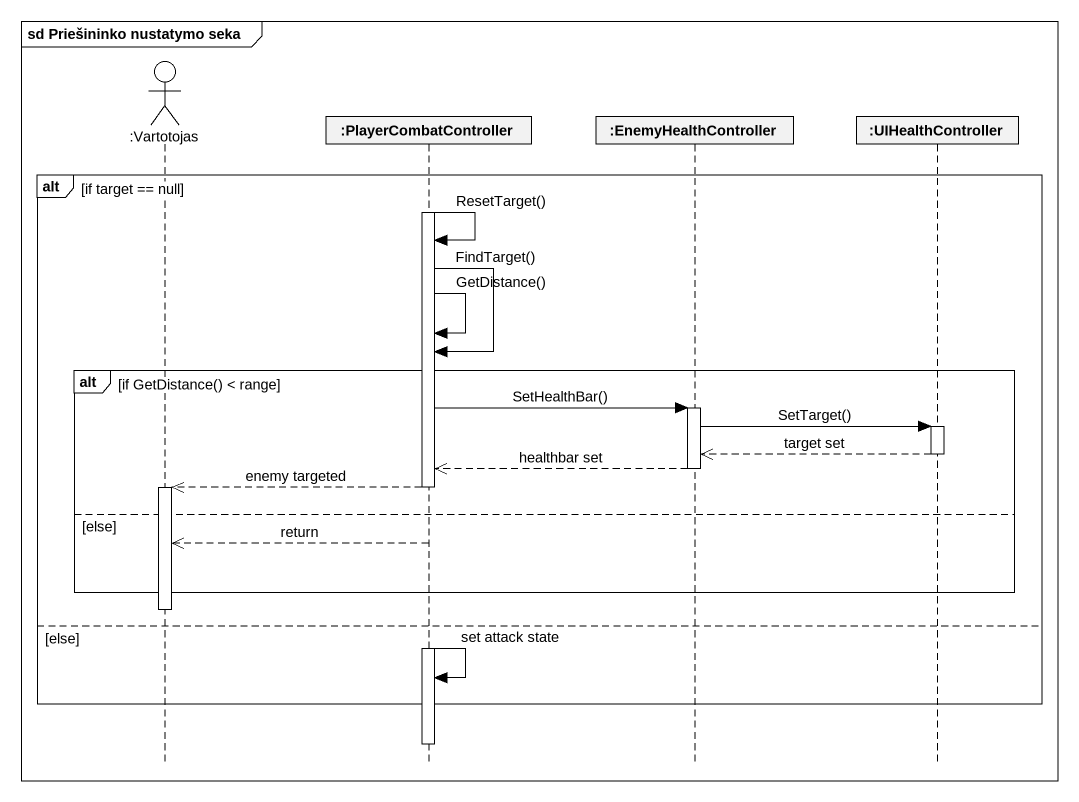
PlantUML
@startuml
mainframe sd Priešininko nustatymo seka
hide footbox
actor ":Vartotojas" as Vartotojas
participant ":PlayerCombatController" as PlayerCombatController
participant ":EnemyHealthController" as EnemyHealthController
participant ":UIHealthController" as UIHealthController

alt if target == null
  activate PlayerCombatController
  PlayerCombatController -> PlayerCombatController : ResetTarget()
  PlayerCombatController -> PlayerCombatController : GetDistance()
  PlayerCombatController -> PlayerCombatController : FindTarget()
  alt if GetDistance() < range
    PlayerCombatController -> EnemyHealthController : SetHealthBar()
    activate EnemyHealthController
    EnemyHealthController -> UIHealthController : SetTarget()
    activate UIHealthController
    UIHealthController -->> EnemyHealthController : target set
    deactivate UIHealthController
    EnemyHealthController -->> PlayerCombatController : healthbar set
    deactivate EnemyHealthController
    PlayerCombatController -->> Vartotojas : enemy targeted
    deactivate PlayerCombatController
    activate Vartotojas
  else else
    PlayerCombatController -->> Vartotojas : return
  end
  deactivate Vartotojas
else else
  activate PlayerCombatController
  PlayerCombatController -> PlayerCombatController : set attack state
end
deactivate PlayerCombatController
@enduml
